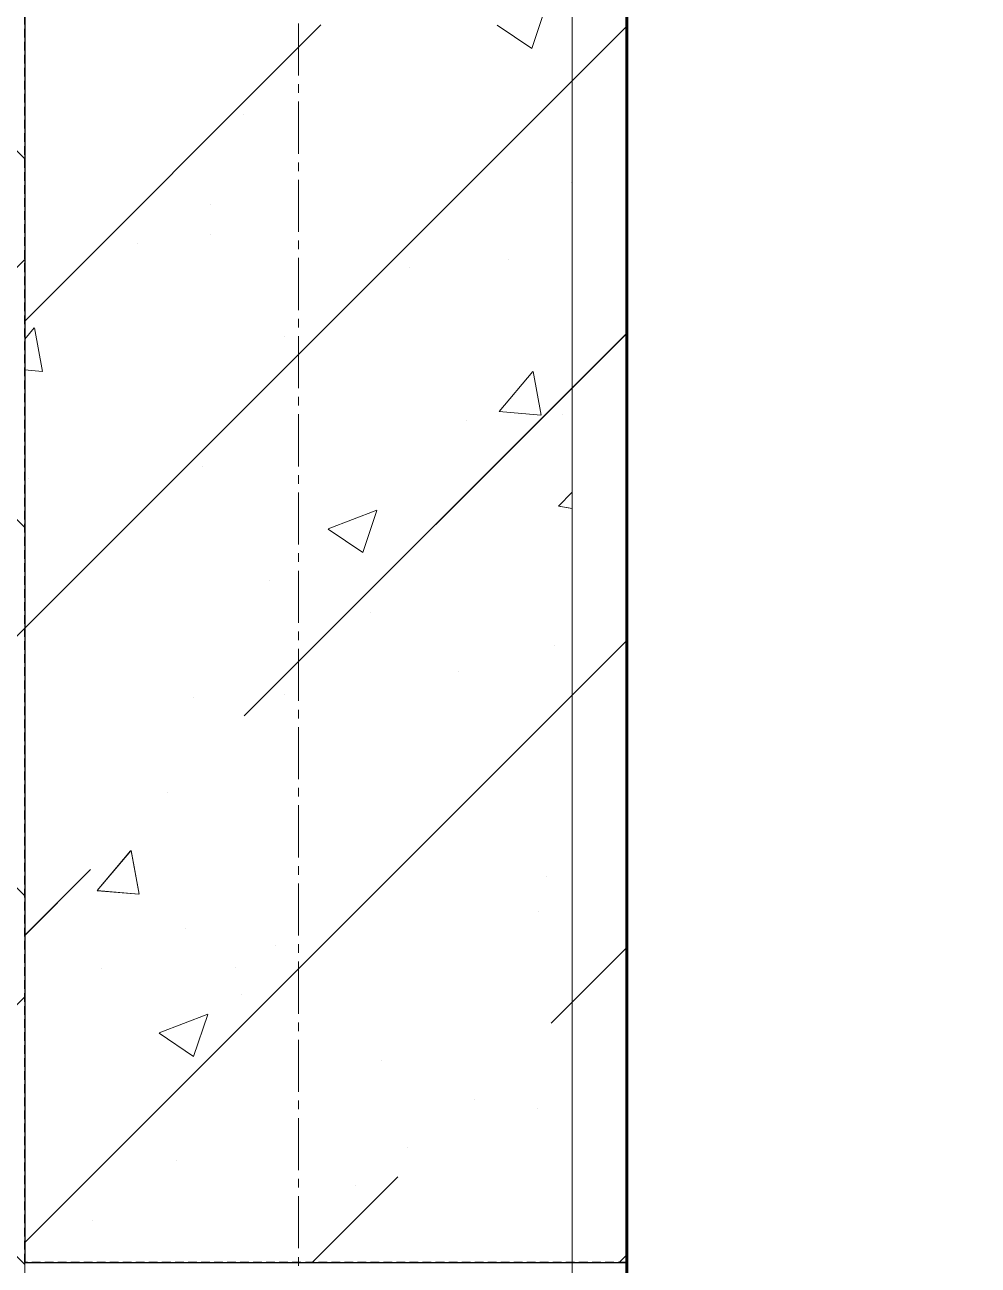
# Model space of a CAD drawing. Header units: millimetres. Extents: x 470010 to 1231400, y -134005 to 421770.
# Drawn here: x 672773.6 to 673122, y -75712.3 to -75258.9 of the extents above; entities that cross this region are included whole.
import ezdxf
from ezdxf.enums import TextEntityAlignment as Align

# ---------------------------------------------------------------- set-up
doc = ezdxf.new("R2010")
doc.units = ezdxf.units.MM
doc.linetypes.add('CENTER2', pattern=[28.575, 19.05, -3.175, 3.175, -3.175])
doc.linetypes.add('HIDDEN2', pattern=[4.7625, 3.175, -1.5875])
doc.layers.get('Defpoints').update_dxf_attribs({"color": 140})
for name, color, linetype, lineweight in [('0) шп потолок', 3, 'Continuous', 60), ('АР_Колонны', 70, 'Continuous', 30), ('АР_Стены ЖБ', 7, 'Continuous', 35), ('АР_Стены ПЕНОблок', 52, 'Continuous', 20), ('АР_Утеплитель', 31, 'Continuous', 0), ('АР_Штриховка', 8, 'Continuous', 0)]:
    doc.layers.add(name, color=color, linetype=linetype, lineweight=lineweight)
doc.layers.add('РД_Оси_100', color=7, linetype='Continuous', lineweight=0, true_color=0x525252)
doc.styles.add('style1', font='ARIALN.TTF')

# ---------------------------------------------------------------- blocks, each defined once
blk = doc.blocks.new('СОШ_2200_АР_ОСИ_М100_28.05.24')
at = {"layer": 'РД_Оси_100', "color": 251, "linetype": 'CENTER2', "true_color": 0x636466}
blk.add_line((0, -6155), (0, 139938.679), dxfattribs=at)
blk = doc.blocks.new('A$C9108343f')
at = {"layer": '0) шп потолок'}
blk.add_lwpolyline([(14854.96, 26375), (14854.96, 29445), (7274.96, 29445), (7274.96, 20375), (14854.96, 20375), (14854.96, 25235)], dxfattribs=at)
at = {"layer": 'АР_Колонны', "color": 18, "linetype": 'HIDDEN2', "lineweight": 25, "true_color": 0x000000}
for p, q in [((7054.96, 24655), (7054.96, 25555)), ((7274.96, 25555), (7274.96, 24655)), ((7274.96, 24655), (7054.96, 24655))]:
    blk.add_line(p, q, dxfattribs=at)
at = {"layer": 'АР_Колонны', "color": 18, "linetype": 'Continuous', "lineweight": 15, "true_color": 0x000000}
for p, q in [((7054.96, 25555), (7054.96, 24655)), ((7054.96, 25555), (7054.96, 24655)), ((7274.96, 24655), (7274.96, 25555)), ((7274.96, 24655), (7274.96, 25555)), ((7054.96, 24655), (7274.96, 24655)), ((7054.96, 24655), (7274.96, 24655))]:
    blk.add_line(p, q, dxfattribs=at)
at = {"layer": 'АР_Стены ЖБ', "color": 18, "linetype": 'Continuous', "lineweight": 30, "true_color": 0x000000}
for p, q in [((7054.96, 25555), (7054.96, 24655)), ((7274.96, 24655), (7274.96, 25555)), ((7054.96, 24655), (7274.96, 24655))]:
    blk.add_line(p, q, dxfattribs=at)
at = {"layer": 'АР_Стены ПЕНОблок', "color": 18, "linetype": 'Continuous', "lineweight": 20, "true_color": 0x000000}
for p, q in [((7054.96, 97555), (7054.96, 21355)), ((7254.96, 21355), (7254.96, 97555))]:
    blk.add_line(p, q, dxfattribs=at)
at = {"layer": 'АР_Утеплитель', "color": 18, "linetype": 'Continuous', "lineweight": 0, "true_color": 0x000000}
blk.add_line((7054.96, 21355), (7054.96, 97555), dxfattribs=at)
at = {"layer": 'АР_Штриховка', "color": 18, "linetype": 'Continuous', "lineweight": 0, "true_color": 0x000000}
for p, q in [((7054.96, 25058.33), (6904.96, 25208.33)), ((7240.27, 25098.67), (7245.42, 25114.02)), ((7227.62, 25107.2), (7240.26, 25098.68)), ((7054.96, 24923.63), (6904.96, 25073.63)), ((7134.74, 25074.39), (7134.74, 25074.39)), ((7254.74, 25049.56), (7254.74, 25049.56)), ((7122.95, 25041.69), (7122.95, 25041.69)), ((7096.31, 25027.37), (7096.31, 25027.37)), ((7122.81, 25030.51), (7122.81, 25030.51)), ((6904.96, 24871.49), (7054.96, 25021.49)), ((7195.6, 25018.62), (7195.6, 25018.62)), ((7231.9, 25021.64), (7231.9, 25021.64)), ((7054.96, 24992.41), (7058.4, 24996.51)), ((7061.47, 24980.61), (7058.54, 24996.53)), ((7149.86, 24993.25), (7149.86, 24993.25)), ((7054.96, 24981.14), (7061.34, 24980.59)), ((7228.34, 24965.98), (7240.59, 24980.57)), ((7243.66, 24964.67), (7240.72, 24980.59)), ((7228.34, 24965.98), (7243.52, 24964.65)), ((7251.65, 24965), (7251.65, 24965)), ((7216.54, 24962.63), (7216.54, 24962.63)), ((7119.72, 24945.96), (7119.72, 24945.96)), ((7056.13, 24941.51), (7056.13, 24941.51)), ((7054.96, 24788.93), (6904.96, 24938.93)), ((7250.04, 24931.39), (7254.96, 24936.52)), ((7165.87, 24923.13), (7183.66, 24929.96)), ((7178.46, 24914.49), (7183.61, 24929.83)), ((7250.07, 24931.33), (7254.96, 24930.57)), ((7165.82, 24923.01), (7178.45, 24914.49)), ((7144.48, 24904.31), (7144.48, 24904.31)), ((7181.37, 24892.53), (7181.37, 24892.53)), ((6904.96, 24736.79), (7054.96, 24886.79)), ((7248.56, 24880.45), (7248.56, 24880.45)), ((7213.31, 24870.82), (7213.31, 24870.82)), ((7116.64, 24861.4), (7116.64, 24861.4)), ((7149.72, 24862.45), (7149.72, 24862.45)), ((7081.4, 24790.86), (7093.65, 24805.45)), ((7096.72, 24789.55), (7093.78, 24805.48)), ((7054.96, 24654.22), (6904.96, 24804.22)), ((7245.47, 24795.89), (7245.47, 24795.89)), ((7081.4, 24790.86), (7096.58, 24789.53)), ((7242.69, 24783.31), (7242.69, 24783.31)), ((7113.55, 24776.85), (7113.55, 24776.85)), ((7146.49, 24770.64), (7146.49, 24770.64)), ((7082.9, 24762.27), (7082.9, 24762.27)), ((7131.9, 24762.73), (7131.9, 24762.73)), ((6904.96, 24602.09), (7054.96, 24752.09)), ((7133.99, 24752.75), (7133.99, 24752.75)), ((7104.07, 24738.94), (7121.86, 24745.77)), ((7116.66, 24730.3), (7121.81, 24745.65)), ((7104.02, 24738.82), (7116.65, 24730.3)), ((7185.46, 24728.61), (7185.46, 24728.61)), ((7242.38, 24711.34), (7242.38, 24711.34)), ((7194.85, 24696.98), (7194.85, 24696.98)), ((7110.46, 24692.29), (7110.46, 24692.29)), ((7175.87, 24683.12), (7175.87, 24683.12)), ((7079.67, 24670.46), (7079.67, 24670.46))]:
    blk.add_line(p, q, dxfattribs=at)
at = {"layer": 'АР_Штриховка', "color": 18, "linetype": 'Continuous', "lineweight": 5, "true_color": 0x000000}
for p, q in [((7054.96, 24999.04), (7163.18, 25107.27)), ((7054.96, 24886.79), (7274.96, 25106.79)), ((7135.12, 24854.7), (7274.96, 24994.54)), ((7054.96, 24662.28), (7274.96, 24882.28)), ((7107.05, 24826.63), (7107.05, 24826.63)), ((7054.96, 24774.54), (7078.99, 24798.57)), ((7247.37, 24742.44), (7274.96, 24770.03)), ((7219.31, 24714.38), (7219.31, 24714.38)), ((7159.93, 24655), (7191.24, 24686.32)), ((7272.18, 24655), (7274.96, 24657.78))]:
    blk.add_line(p, q, dxfattribs=at)
at = {"layer": 'РД_Оси_100'}
blk.add_blockref('СОШ_2200_АР_ОСИ_М100_28.05.24', (7154.96, 6755), dxfattribs=at)
at = {"layer": 'Defpoints', "color": 18, "true_color": 0x000000, "style": 'style1'}
for p in [(143949.34, 316089.12), (143974.98, 281639.5), (143890.4, 273244.71), (143839.99, 264276.81), (143967.75, 254892.38), (12251.96, 104178.14), (12382.58, 96023.14)]:
    blk.add_attdef('АР-ПОМЕЩЕНИЕ:НАИМЕНОВАНИЕ', text='', height=100, dxfattribs=at).set_placement(p, align=Align.MIDDLE)
at = {"layer": 'Defpoints', "color": 18, "true_color": 0x000000, "style": 'style1', "flags": 8}
for p in [(143951.3, 279099.09), (143848.34, 269251.11), (143875.33, 260094.25), (144049.74, 250824.7), (163419.28, 238153.36), (155897.46, 237965.97), (183037.2, 237965.97), (143342.94, 237876.19)]:
    blk.add_attdef('АР-ПОМЕЩЕНИЕ:НАИМЕНОВАНИЕ', text='', height=100, dxfattribs=at).set_placement(p, align=Align.MIDDLE)

msp = doc.modelspace()

# ---------------------------------------------------------------- linework, layer by layer
at = {"layer": '0) шп потолок'}
msp.add_lwpolyline([(680573.57, -73991.242), (680573.57, -70921.242), (672993.57, -70921.242), (672993.57, -79991.242), (680573.57, -79991.242), (680573.57, -75131.242)], dxfattribs=at)
at = {"layer": 'АР_Колонны', "color": 18, "linetype": 'HIDDEN2', "lineweight": 25, "true_color": 0x000000}
for p, q in [((672773.57, -75711.242), (672773.57, -74811.242)), ((672993.57, -74811.242), (672993.57, -75711.242)), ((672993.57, -75711.242), (672773.57, -75711.242))]:
    msp.add_line(p, q, dxfattribs=at)
at = {"layer": 'АР_Колонны', "color": 18, "linetype": 'Continuous', "lineweight": 15, "true_color": 0x000000}
for p, q in [((672773.57, -74811.242), (672773.57, -75711.242)), ((672773.57, -74811.242), (672773.57, -75711.242)), ((672993.57, -75711.242), (672993.57, -74811.242)), ((672993.57, -75711.242), (672993.57, -74811.242)), ((672773.57, -75711.242), (672993.57, -75711.242)), ((672773.57, -75711.242), (672993.57, -75711.242))]:
    msp.add_line(p, q, dxfattribs=at)
at = {"layer": 'АР_Стены ЖБ', "color": 18, "linetype": 'Continuous', "lineweight": 30, "true_color": 0x000000}
for p, q in [((672773.57, -74811.242), (672773.57, -75711.242)), ((672993.57, -75711.242), (672993.57, -74811.242)), ((672773.57, -75711.242), (672993.57, -75711.242))]:
    msp.add_line(p, q, dxfattribs=at)
at = {"layer": 'АР_Стены ПЕНОблок', "color": 18, "linetype": 'Continuous', "lineweight": 20, "true_color": 0x000000}
for p, q in [((672773.57, -2811.242), (672773.57, -79011.242)), ((672973.57, -79011.242), (672973.57, -2811.242))]:
    msp.add_line(p, q, dxfattribs=at)
at = {"layer": 'АР_Утеплитель', "color": 18, "linetype": 'Continuous', "lineweight": 0, "true_color": 0x000000}
msp.add_line((672773.57, -79011.242), (672773.57, -2811.242), dxfattribs=at)
at = {"layer": 'АР_Штриховка', "color": 18, "linetype": 'Continuous', "lineweight": 0, "true_color": 0x000000}
for p, q in [((672773.57, -75307.909), (672623.57, -75157.909)), ((672958.879, -75267.568), (672964.029, -75252.219)), ((672946.234, -75259.043), (672958.869, -75267.565)), ((672773.57, -75442.612), (672623.57, -75292.612)), ((672623.57, -75494.749), (672773.57, -75344.749)), ((672773.57, -75373.835), (672777.014, -75369.731)), ((672780.086, -75385.631), (672777.149, -75369.71)), ((672773.57, -75385.098), (672779.951, -75385.656)), ((672946.954, -75400.263), (672959.199, -75385.67)), ((672962.27, -75401.57), (672959.333, -75385.649)), ((672946.953, -75400.267), (672962.135, -75401.595)), ((672773.57, -75577.316), (672623.57, -75427.316)), ((672968.65, -75434.848), (672973.57, -75429.72)), ((672884.487, -75443.11), (672902.272, -75436.283)), ((672897.077, -75451.756), (672902.227, -75436.407)), ((672968.681, -75434.912), (672973.57, -75435.671)), ((672884.432, -75443.231), (672897.067, -75451.753)), ((672623.57, -75629.453), (672773.57, -75479.453)), ((672800.012, -75575.381), (672812.257, -75560.787)), ((672815.329, -75576.688), (672812.392, -75560.767)), ((672773.57, -75712.02), (672623.57, -75562.02)), ((672800.012, -75575.385), (672815.194, -75576.713)), ((672623.57, -75764.157), (672773.57, -75614.157)), ((672822.685, -75627.298), (672840.47, -75620.471)), ((672835.275, -75635.944), (672840.425, -75620.595)), ((672822.63, -75627.419), (672835.265, -75635.941))]:
    msp.add_line(p, q, dxfattribs=at)
at = {"layer": 'АР_Штриховка', "color": 18, "linetype": 'Continuous', "lineweight": 5, "true_color": 0x000000}
for p, q in [((672773.57, -75367.2), (672881.793, -75258.977)), ((672773.57, -75479.453), (672993.57, -75259.453)), ((672853.73, -75511.547), (672993.57, -75371.707)), ((672773.57, -75703.96), (672993.57, -75483.96)), ((672773.57, -75591.707), (672797.603, -75567.673)), ((672965.983, -75623.8), (672993.57, -75596.213)), ((672878.541, -75711.242), (672909.856, -75679.927)), ((672990.794, -75711.242), (672993.57, -75708.466))]:
    msp.add_line(p, q, dxfattribs=at)

# ---------------------------------------------------------------- block references
msp.add_blockref('A$C9108343f', (665718.612, -100366.242))
at = {"layer": 'РД_Оси_100'}
msp.add_blockref('СОШ_2200_АР_ОСИ_М100_28.05.24', (672873.57, -93611.242), dxfattribs=at)

doc.saveas('drawing.dxf')
